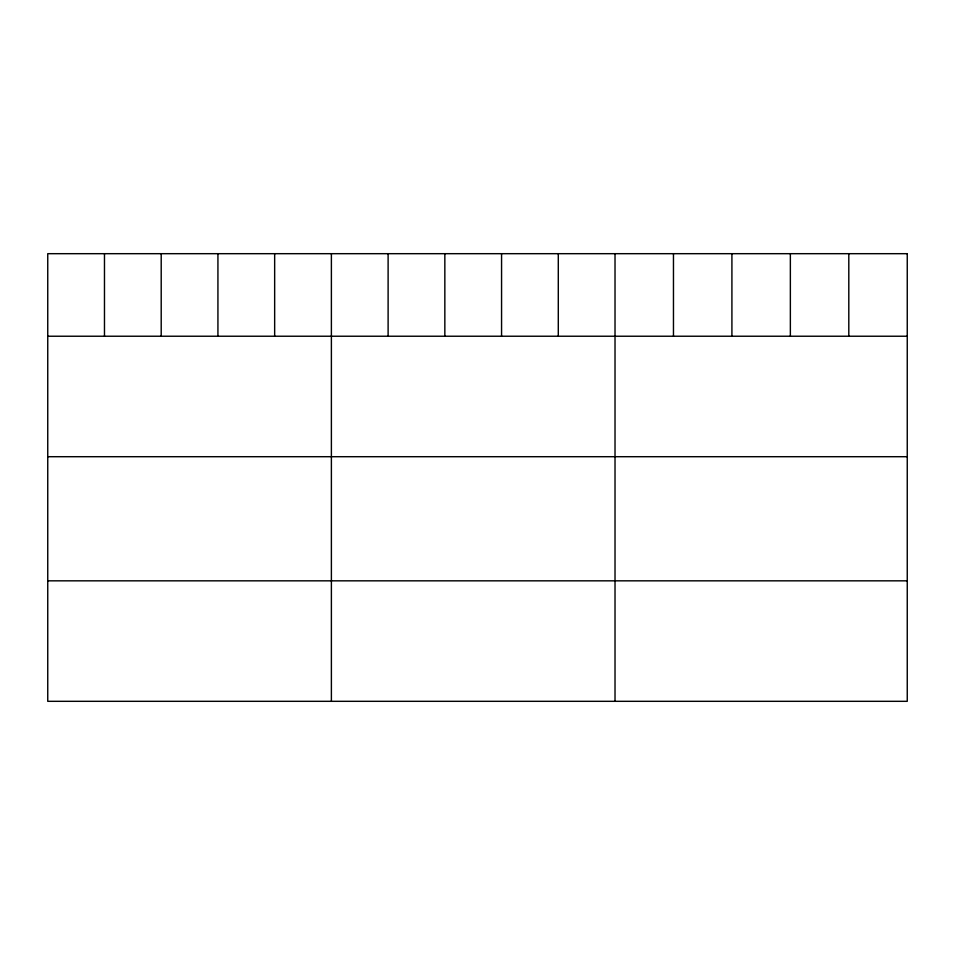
<?xml version="1.0" encoding="UTF-8"?>
<svg xmlns="http://www.w3.org/2000/svg" width="955" height="955" viewBox="0 0 955 955"><rect width="100%" height="100%" fill="white"/><g stroke="black" fill="none" stroke-linecap="round" stroke-linejoin="round"><path stroke-width="1.43" d="M47.75 336.232L907.25 336.232M47.75 456.705L907.25 456.705M47.75 580.831L907.25 580.831M848.804 253.684L848.804 336.232M790.358 253.684L790.358 336.232M731.912 253.684L731.912 336.232M673.466 253.684L673.466 336.232M615.02 253.684L615.02 701.316M558.293 253.684L558.293 336.232M501.566 253.684L501.566 336.232M444.839 253.684L444.839 336.232M388.112 253.684L388.112 336.232M331.385 253.684L331.385 701.316M274.658 253.684L274.658 336.232M217.931 253.684L217.931 336.232M161.204 253.684L161.204 336.232M104.477 253.684L104.477 336.232M907.25 253.684L47.75 253.684L47.75 701.316L907.25 701.316L907.25 253.684"/></g></svg>
